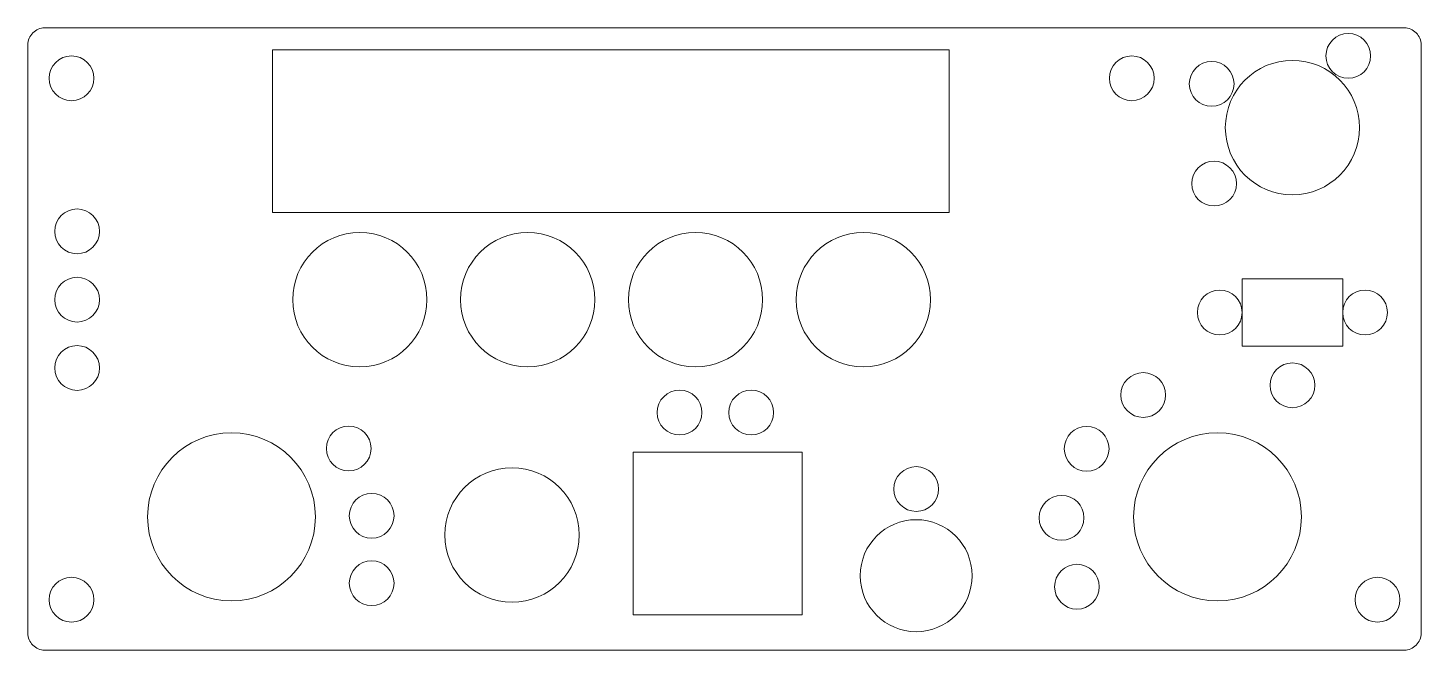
# Model space of a CAD drawing. Header units: millimetres. Extents: x -74 to 72, y -92 to 107.
# Drawn here: x -62.8 to 61.7, y -18.3 to 37.2 of the extents above; entities that cross this region are included whole.
import ezdxf

# ---------------------------------------------------------------- set-up
doc = ezdxf.new("R2010")
doc.units = ezdxf.units.MM
doc.header["$MEASUREMENT"] = 0
doc.layers.add('Cut', color=7, linetype='Continuous')
doc.layers.add('Engrave', color=7, linetype='Continuous')

msp = doc.modelspace()

# ---------------------------------------------------------------- linework, layer by layer
at = {"layer": 'Cut', "color": 250, "lineweight": 9}
for points in [[(-40.9797, 20.7814), (19.5003, 20.7814), (19.5003, 35.2814), (-40.9797, 35.2814), (-40.9797, 20.7814)], [(-8.7397, -15.1413), (6.3803, -15.1413), (6.3803, -0.6413), (-8.7397, -0.6413), (-8.7397, -15.1413)]]:
    msp.add_lwpolyline(points, close=True, dxfattribs=at)
for centre, major_axis, ratio in [((-58.9302, 32.7477), (0, 2), 1), ((35.8323, 32.7477), (0, 2), 1), ((50.1947, 28.3477), (6.0001, 0), 0.99998333), ((-33.1589, 12.9837), (6.0001, 0), 0.99998333), ((-18.1589, 12.9837), (6.0001, 0), 0.99998333), ((-3.1589, 12.9837), (6.0001, 0), 0.99998333), ((11.8411, 12.9837), (6.0001, 0), 0.99998333), ((-44.6303, -6.4023), (7.5001, 0), 0.99998667), ((43.4947, -6.4023), (7.5001, 0), 0.99998667), ((-19.5589, -8.0236), (6.0001, 0), 0.99998333), ((16.5637, -11.6591), (5.0001, 0), 0.99998), ((-58.9302, -13.8023), (0, 2), 1), ((57.7948, -13.8023), (0, 2), 1)]:
    msp.add_ellipse(centre, major_axis=major_axis, ratio=ratio, dxfattribs=at)
for points, knots in [([(-62.8302, 35.7477), (-62.83, 36.1458), (-62.6716, 36.5275), (-62.3899, 36.8088), (-62.3899, 36.8088), (-62.1083, 37.0901), (-61.7283, 37.248), (-61.3302, 37.2477), (-61.3302, 37.2477), (-61.3302, 37.2477), (60.1948, 37.2477), (60.1948, 37.2477), (60.1948, 37.2477), (60.5929, 37.2475), (60.9745, 37.0891), (61.2558, 36.8074), (61.2558, 36.8074), (61.5371, 36.5258), (61.695, 36.1458), (61.6948, 35.7477), (61.6948, 35.7477), (61.6948, 35.7477), (61.6948, -16.8023), (61.6948, -16.8023), (61.6948, -16.8023), (61.6945, -17.2004), (61.5362, -17.582), (61.2545, -17.8633), (61.2545, -17.8633), (60.9728, -18.1446), (60.5929, -18.3025), (60.1948, -18.3023), (60.1948, -18.3023), (60.1948, -18.3023), (-61.3302, -18.3023), (-61.3302, -18.3023), (-61.3302, -18.3023), (-61.7283, -18.302), (-62.11, -18.1437), (-62.3913, -17.862), (-62.3913, -17.862), (-62.6726, -17.5803), (-62.8305, -17.2004), (-62.8302, -16.8023), (-62.8302, -16.8023), (-62.8302, -16.8023), (-62.8302, 35.7477), (-62.8302, 35.7477)], [0, 0, 0, 0, 0.07692308, 0.07692308, 0.07692308, 0.07692308, 0.15384615, 0.15384615, 0.15384615, 0.15384615, 0.23076923, 0.23076923, 0.23076923, 0.23076923, 0.30769231, 0.30769231, 0.30769231, 0.30769231, 0.38461538, 0.38461538, 0.38461538, 0.38461538, 0.46153846, 0.46153846, 0.46153846, 0.46153846, 0.53846154, 0.53846154, 0.53846154, 0.53846154, 0.61538462, 0.61538462, 0.61538462, 0.61538462, 0.69230769, 0.69230769, 0.69230769, 0.69230769, 0.76923077, 0.76923077, 0.76923077, 0.76923077, 0.84615385, 0.84615385, 0.84615385, 0.84615385, 1, 1, 1, 1]), ([(54.6948, 8.8388), (54.6948, 8.8388), (45.6948, 8.8388), (45.6948, 8.8388), (45.6948, 8.8388), (45.6948, 8.8388), (45.6948, 14.8388), (45.6948, 14.8388), (45.6948, 14.8388), (45.6948, 14.8388), (54.6948, 14.8388), (54.6948, 14.8388), (54.6948, 14.8388), (54.6948, 14.8388), (54.6948, 8.8388), (54.6948, 8.8388), (54.6948, 8.8388), (54.6948, 8.8388), (54.6948, 8.8388), (54.6948, 8.8388)], [0, 0, 0, 0, 0.16666667, 0.16666667, 0.16666667, 0.16666667, 0.33333333, 0.33333333, 0.33333333, 0.33333333, 0.5, 0.5, 0.5, 0.5, 0.66666667, 0.66666667, 0.66666667, 0.66666667, 1, 1, 1, 1])]:
    msp.add_open_spline(points, degree=3, knots=knots, dxfattribs=at)
at = {"layer": 'Engrave', "color": 240, "lineweight": 9}
for centre in [(55.1832, 34.7477), (42.9767, 32.2477), (43.1948, 23.3477), (-58.4302, 19.0814), (-58.4302, 12.9837), (43.6948, 11.8388), (56.6832, 11.8388), (-58.4302, 6.886), (36.8544, 4.4698), (50.1948, 5.3388), (-4.5855, 2.9088), (1.8203, 2.9088), (-34.1518, -0.3024), (31.8041, -0.3275), (16.5638, -3.9236), (-32.1019, -6.3113), (29.5588, -6.4931), (-32.1019, -12.3316), (30.9326, -12.6437)]:
    msp.add_ellipse(centre, major_axis=(0, 2), ratio=1, dxfattribs=at)

doc.saveas('drawing.dxf')
